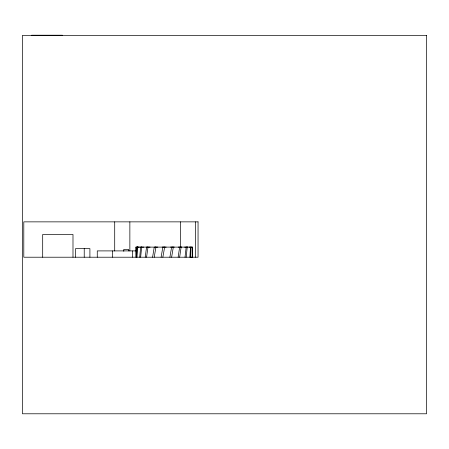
<?xml version="1.0" encoding="UTF-8"?>
<svg xmlns="http://www.w3.org/2000/svg" width="449" height="449" viewBox="0 0 449 449"><rect width="100%" height="100%" fill="white"/><g stroke="black" fill="none" stroke-linecap="round" stroke-linejoin="round"><path stroke-width="0.67" d="M192.312 257.215L192.34 247.113L136.008 247.113L136.036 257.215M192.34 247.113L192.172 257.215M136.591 257.215L137.007 247.141L137.534 247.113L137.007 257.215M191.757 257.215L190.539 257.215L191.106 247.113L190.528 247.141L189.848 257.215M139.712 257.215L140.638 247.141L141.401 247.113M140.638 257.215L141.665 247.113L140.638 247.141M186.167 257.215L187.233 247.113L184.612 247.113M186.167 247.141L185.016 257.215M145.223 257.215L146.576 247.141L146.868 247.113M146.57 257.215L147.996 247.113L146.576 247.141M179.651 257.215L181.104 247.113L178.264 247.113M179.656 247.141L178.141 257.215M152.593 257.215L154.232 247.141L155.915 247.113L154.232 257.215M171.619 257.215L173.32 247.113L170.536 247.113M171.625 247.141L169.896 257.215M161.096 257.215L162.864 247.141L164.643 247.113L162.858 257.215M174.319 247.113L172.433 247.113M166.164 247.113L163.711 247.113M157.812 247.113L155.028 247.113M137.007 247.141L138.163 247.113M136.008 247.113L137.467 247.113M150.084 247.113L147.244 247.113M139.386 247.113L137.242 247.113M143.736 247.113L141.115 247.113M31.537 35.213L62.467 35.213M136.412 250.901L97.27 250.901L97.27 257.215M188.962 247.113L190.528 247.141M190.881 247.113L192.312 247.141M180.352 247.113L181.772 247.141L181.48 247.113M186.683 247.113L187.71 247.141L186.952 247.113M162.184 247.113L162.864 247.141M136.176 257.215L136.036 247.141M195.523 221.862L195.523 257.215M180.369 221.862L180.369 247.511M132.623 250.901L132.623 257.215M129.862 221.862L129.862 250.98M128.582 250.901L128.582 249.386L123.784 249.386L123.784 251.322M114.708 221.862L114.708 250.98M112.418 250.901L112.418 257.215M89.907 257.215L89.907 248.628L75.511 248.628L75.511 257.215M84.227 248.628L84.227 257.215M72.991 257.215L72.991 234.49L42.689 234.49L42.689 257.215M426.55 35.342L22.45 35.342L22.45 413.787L426.55 413.787L426.55 35.342M198.048 221.862L23.797 221.862L23.797 257.215L198.048 257.215L198.048 221.862"/></g></svg>
